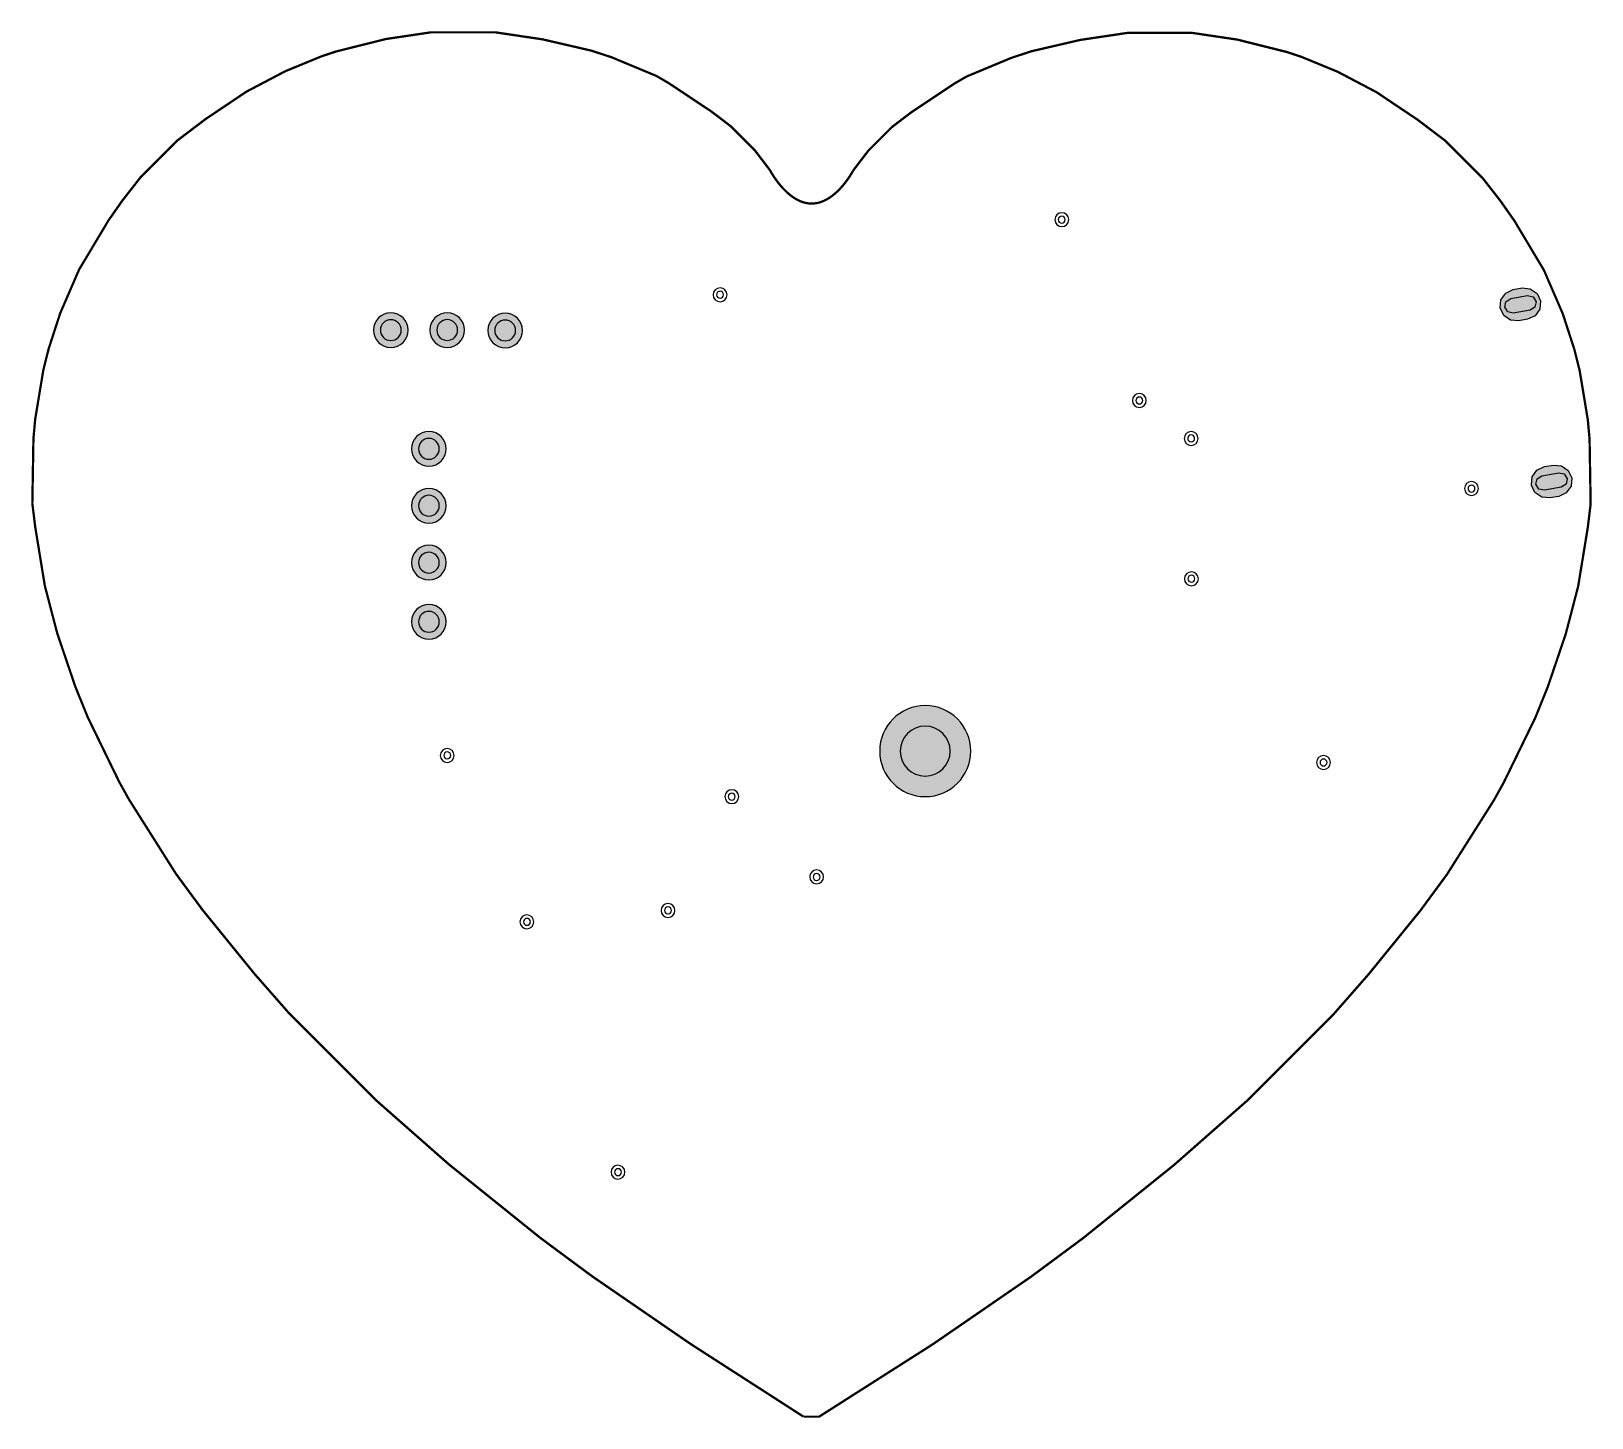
# Model space of a CAD drawing. Header units: millimetres. Extents: x -86.3 to -17.7, y 93.2 to 154.1.
import ezdxf

# ---------------------------------------------------------------- set-up
doc = ezdxf.new("R2010")
doc.units = ezdxf.units.MM
doc.header["$MEASUREMENT"] = 0
for name, color, linetype, true_color in [('Board-Outline-Layer', 7, 'Continuous', 0xff00ff), ('Hole-Layer', 7, 'Continuous', 0x222222), ('Multi-Layer', 7, 'Continuous', 0xc0c0c0)]:
    doc.layers.add(name, color=color, linetype=linetype, true_color=true_color)

msp = doc.modelspace()

# ---------------------------------------------------------------- hatches: boundary and pattern name
at = {"layer": 'Hole-Layer'}
for points in [[(-21.164, 141.74), (-21.407, 141.794), (-21.541, 142.004), (-21.487, 142.247), (-21.277, 142.38), (-20.539, 142.511), (-20.296, 142.457), (-20.162, 142.247), (-20.216, 142.004), (-20.426, 141.871)], [(-70.937, 140.997, 1), (-70.022, 140.997, 1)], [(-68.457, 141, 1), (-67.543, 141, 1)], [(-65.912, 140.982, 1), (-64.997, 140.982, 1)], [(-69.262, 135.781, 1), (-68.348, 135.781, 1)], [(-19.793, 133.96), (-20.035, 134.014), (-20.169, 134.224), (-20.115, 134.467), (-19.906, 134.601), (-19.167, 134.731), (-18.924, 134.677), (-18.79, 134.467), (-18.844, 134.224), (-19.054, 134.091)], [(-69.262, 133.281, 1), (-68.348, 133.281, 1)], [(-69.262, 130.781, 1), (-68.348, 130.781, 1)], [(-69.262, 128.181, 1), (-68.348, 128.181, 1)], [(-48.1, 122.5, 1), (-45.9, 122.5, 1)]]:
    msp.add_hatch(color=256, dxfattribs=at).paths.add_polyline_path(points)
at = {"layer": 'Multi-Layer'}
for points in [[(-20.776, 142.85), (-20.415, 142.818), (-20.118, 142.61), (-19.965, 142.282), (-19.997, 141.921), (-20.205, 141.624), (-20.533, 141.471), (-20.533, 141.471), (-20.927, 141.401), (-20.927, 141.401), (-21.288, 141.433), (-21.585, 141.641), (-21.738, 141.969), (-21.706, 142.33), (-21.498, 142.627), (-21.17, 142.78)], [(-20.776, 142.85), (-20.415, 142.818), (-20.118, 142.61), (-19.965, 142.282), (-19.997, 141.921), (-20.205, 141.624), (-20.533, 141.471), (-20.533, 141.471), (-20.927, 141.401), (-20.927, 141.401), (-21.288, 141.433), (-21.585, 141.641), (-21.738, 141.969), (-21.706, 142.33), (-21.498, 142.627), (-21.17, 142.78)], [(-20.776, 142.85), (-20.415, 142.818), (-20.118, 142.61), (-19.965, 142.282), (-19.997, 141.921), (-20.205, 141.624), (-20.533, 141.471), (-20.533, 141.471), (-20.927, 141.401), (-20.927, 141.401), (-21.288, 141.433), (-21.585, 141.641), (-21.738, 141.969), (-21.706, 142.33), (-21.498, 142.627), (-21.17, 142.78)], [(-71.242, 140.997, 1), (-69.718, 140.997, 1)], [(-71.242, 140.997, 1), (-69.718, 140.997, 1)], [(-71.242, 140.997, 1), (-69.718, 140.997, 1)], [(-68.762, 141, 1), (-67.238, 141, 1)], [(-68.762, 141, 1), (-67.238, 141, 1)], [(-68.762, 141, 1), (-67.238, 141, 1)], [(-66.216, 140.982, 1), (-64.692, 140.982, 1)], [(-66.216, 140.982, 1), (-64.692, 140.982, 1)], [(-66.216, 140.982, 1), (-64.692, 140.982, 1)], [(-69.567, 135.781, 1), (-68.043, 135.781, 1)], [(-69.567, 135.781, 1), (-68.043, 135.781, 1)], [(-69.567, 135.781, 1), (-68.043, 135.781, 1)], [(-19.404, 135.07), (-19.043, 135.038), (-18.747, 134.83), (-18.593, 134.502), (-18.625, 134.141), (-18.833, 133.844), (-19.161, 133.691), (-19.161, 133.691), (-19.555, 133.622), (-19.555, 133.622), (-19.916, 133.653), (-20.213, 133.861), (-20.366, 134.189), (-20.335, 134.55), (-20.127, 134.847), (-19.798, 135)], [(-19.404, 135.07), (-19.043, 135.038), (-18.747, 134.83), (-18.593, 134.502), (-18.625, 134.141), (-18.833, 133.844), (-19.161, 133.691), (-19.161, 133.691), (-19.555, 133.622), (-19.555, 133.622), (-19.916, 133.653), (-20.213, 133.861), (-20.366, 134.189), (-20.335, 134.55), (-20.127, 134.847), (-19.798, 135)], [(-19.404, 135.07), (-19.043, 135.038), (-18.747, 134.83), (-18.593, 134.502), (-18.625, 134.141), (-18.833, 133.844), (-19.161, 133.691), (-19.161, 133.691), (-19.555, 133.622), (-19.555, 133.622), (-19.916, 133.653), (-20.213, 133.861), (-20.366, 134.189), (-20.335, 134.55), (-20.127, 134.847), (-19.798, 135)], [(-69.567, 133.281, 1), (-68.043, 133.281, 1)], [(-69.567, 133.281, 1), (-68.043, 133.281, 1)], [(-69.567, 133.281, 1), (-68.043, 133.281, 1)], [(-69.567, 130.781, 1), (-68.043, 130.781, 1)], [(-69.567, 130.781, 1), (-68.043, 130.781, 1)], [(-69.567, 130.781, 1), (-68.043, 130.781, 1)], [(-69.567, 128.181, 1), (-68.043, 128.181, 1)], [(-69.567, 128.181, 1), (-68.043, 128.181, 1)], [(-69.567, 128.181, 1), (-68.043, 128.181, 1)], [(-49, 122.5, 1), (-45, 122.5, 1)], [(-49, 122.5, 1), (-45, 122.5, 1)], [(-49, 122.5, 1), (-45, 122.5, 1)]]:
    msp.add_hatch(color=256, dxfattribs=at).paths.add_polyline_path(points)

# ---------------------------------------------------------------- linework, layer by layer
at = {"layer": 'Board-Outline-Layer', "const_width": 0.1}
for points in [[(-52.353, 93.261), (-57.24, 96.408), (-57.439, 96.541), (-61.636, 99.427), (-63.909, 101.111), (-67.928, 104.343), (-70.036, 106.198), (-71.137, 107.168), (-74.932, 110.962), (-76.462, 112.706), (-78.747, 115.517), (-79.913, 117.1), (-81.983, 120.375), (-82.414, 121.151), (-83.797, 123.992), (-84.349, 125.355), (-85.138, 127.684), (-85.681, 129.769), (-86.103, 132.352), (-86.229, 133.383), (-86.181, 136.233), (-86.103, 137.088), (-85.744, 139.254), (-85.508, 140.189), (-85.004, 141.74), (-84.176, 143.654), (-82.885, 145.815), (-82.282, 146.677), (-81.485, 147.699), (-79.847, 149.337), (-78.624, 150.265), (-76.82, 151.476), (-75.113, 152.373), (-73.543, 153.019), (-72.871, 153.244), (-70.7, 153.786), (-68.723, 154.08), (-65.877, 154.08), (-63.801, 153.77), (-61.659, 153.274), (-60.78, 152.985), (-58.814, 152.166), (-58.279, 151.855), (-56.406, 150.61), (-56.117, 150.393), (-55.529, 149.941), (-54.494, 148.906), (-54.084, 148.371), (-53.825, 148.028)], [(-52.345, 93.258), (-51.66, 93.258), (-46.753, 96.384), (-46.554, 96.517), (-42.357, 99.403), (-40.084, 101.086), (-36.065, 104.319), (-33.958, 106.173), (-32.856, 107.143), (-29.061, 110.938), (-27.531, 112.682), (-25.246, 115.493), (-24.081, 117.076), (-22.01, 120.351), (-21.579, 121.127), (-20.196, 123.968), (-19.645, 125.331), (-18.855, 127.66), (-18.312, 129.745), (-17.89, 132.328), (-17.765, 133.359), (-17.812, 136.208), (-17.89, 137.064), (-18.249, 139.23), (-18.485, 140.164), (-18.989, 141.715), (-19.817, 143.63), (-21.108, 145.79), (-21.712, 146.653), (-22.508, 147.674), (-24.146, 149.313), (-25.369, 150.241), (-27.173, 151.451), (-28.88, 152.348), (-30.45, 152.995), (-31.123, 153.219), (-33.293, 153.762), (-35.27, 154.056), (-38.116, 154.056), (-40.192, 153.746), (-42.334, 153.249), (-43.213, 152.96), (-45.179, 152.141), (-45.714, 151.831), (-47.587, 150.585), (-47.876, 150.368), (-48.464, 149.916), (-49.499, 148.881), (-49.909, 148.346), (-50.168, 148.004)], [(-53.825, 148.028), (-53.824, 148.026), (-53.821, 148.021), (-53.816, 148.012), (-53.809, 148), (-53.801, 147.985), (-53.791, 147.967), (-53.779, 147.946), (-53.765, 147.923), (-53.75, 147.897), (-53.732, 147.869), (-53.713, 147.838), (-53.693, 147.806), (-53.671, 147.772), (-53.647, 147.735), (-53.622, 147.698), (-53.595, 147.659), (-53.566, 147.618), (-53.536, 147.577), (-53.505, 147.535), (-53.472, 147.491), (-53.437, 147.447), (-53.401, 147.403), (-53.364, 147.358), (-53.326, 147.313), (-53.286, 147.268), (-53.245, 147.223), (-53.202, 147.178), (-53.158, 147.134), (-53.113, 147.09), (-53.067, 147.047), (-53.019, 147.004), (-52.971, 146.963), (-52.921, 146.923), (-52.87, 146.884), (-52.818, 146.846), (-52.765, 146.81), (-52.711, 146.776), (-52.655, 146.744), (-52.599, 146.714), (-52.542, 146.686), (-52.484, 146.66), (-52.425, 146.637), (-52.365, 146.616), (-52.304, 146.598), (-52.242, 146.584), (-52.179, 146.572), (-52.116, 146.563), (-52.052, 146.558), (-51.987, 146.557)], [(-51.987, 146.557), (-51.922, 146.559), (-51.858, 146.564), (-51.795, 146.573), (-51.732, 146.585), (-51.671, 146.6), (-51.61, 146.618), (-51.55, 146.639), (-51.491, 146.662), (-51.433, 146.687), (-51.377, 146.715), (-51.321, 146.745), (-51.266, 146.777), (-51.212, 146.81), (-51.16, 146.846), (-51.108, 146.883), (-51.058, 146.921), (-51.008, 146.961), (-50.96, 147.001), (-50.913, 147.043), (-50.868, 147.085), (-50.823, 147.128), (-50.78, 147.172), (-50.738, 147.216), (-50.697, 147.26), (-50.658, 147.304), (-50.62, 147.348), (-50.583, 147.392), (-50.548, 147.435), (-50.514, 147.478), (-50.482, 147.521), (-50.451, 147.562), (-50.422, 147.603), (-50.394, 147.642), (-50.367, 147.68), (-50.342, 147.717), (-50.319, 147.752), (-50.297, 147.786), (-50.277, 147.818), (-50.259, 147.847), (-50.242, 147.875), (-50.227, 147.9), (-50.213, 147.923), (-50.201, 147.943), (-50.191, 147.961), (-50.183, 147.976), (-50.177, 147.987), (-50.172, 147.996), (-50.169, 148.001), (-50.168, 148.003)]]:
    msp.add_lwpolyline(points, dxfattribs=at)
at = {"layer": 'Hole-Layer'}
for points in [[(-41.153, 145.85, 1), (-40.848, 145.85, 1)], [(-56.166, 142.55, 1), (-55.861, 142.55, 1)], [(-70.937, 140.997, 1), (-70.022, 140.997, 1)], [(-68.457, 141, 1), (-67.543, 141, 1)], [(-65.912, 140.982, 1), (-64.997, 140.982, 1)], [(-37.744, 137.905, 1), (-37.439, 137.905, 1)], [(-69.262, 135.781, 1), (-68.348, 135.781, 1)], [(-35.469, 136.238, 1), (-35.164, 136.238, 1)], [(-69.262, 133.281, 1), (-68.348, 133.281, 1)], [(-23.153, 134.036, 1), (-22.848, 134.036, 1)], [(-69.262, 130.781, 1), (-68.348, 130.781, 1)], [(-35.458, 130.072, 1), (-35.153, 130.072, 1)], [(-69.262, 128.181, 1), (-68.348, 128.181, 1)], [(-48.1, 122.5, 1), (-45.9, 122.5, 1)], [(-68.153, 122.31, 1), (-67.848, 122.31, 1)], [(-29.653, 122, 1), (-29.348, 122, 1)], [(-55.653, 120.5, 1), (-55.348, 120.5, 1)], [(-51.923, 116.972, 1), (-51.618, 116.972, 1)], [(-58.454, 115.5, 1), (-58.149, 115.5, 1)], [(-64.653, 115, 1), (-64.348, 115, 1)], [(-60.653, 104, 1), (-60.348, 104, 1)]]:
    msp.add_lwpolyline(points, format="xyb", close=True, dxfattribs=at)
for points in [[(-21.164, 141.74), (-21.407, 141.794), (-21.541, 142.004), (-21.487, 142.247), (-21.277, 142.38), (-20.539, 142.511), (-20.296, 142.457), (-20.162, 142.247), (-20.216, 142.004), (-20.426, 141.871)], [(-19.793, 133.96), (-20.035, 134.014), (-20.169, 134.224), (-20.115, 134.467), (-19.906, 134.601), (-19.167, 134.731), (-18.924, 134.677), (-18.79, 134.467), (-18.844, 134.224), (-19.054, 134.091)]]:
    msp.add_lwpolyline(points, close=True, dxfattribs=at)
at = {"layer": 'Multi-Layer'}
for points in [[(-41.305, 145.85, 1), (-40.695, 145.85, 1)], [(-56.319, 142.55, 1), (-55.709, 142.55, 1)], [(-71.242, 140.997, 1), (-69.718, 140.997, 1)], [(-71.242, 140.997, 1), (-69.718, 140.997, 1)], [(-71.242, 140.997, 1), (-69.718, 140.997, 1)], [(-68.762, 141, 1), (-67.238, 141, 1)], [(-68.762, 141, 1), (-67.238, 141, 1)], [(-68.762, 141, 1), (-67.238, 141, 1)], [(-66.216, 140.982, 1), (-64.692, 140.982, 1)], [(-66.216, 140.982, 1), (-64.692, 140.982, 1)], [(-66.216, 140.982, 1), (-64.692, 140.982, 1)], [(-37.897, 137.905, 1), (-37.287, 137.905, 1)], [(-69.567, 135.781, 1), (-68.043, 135.781, 1)], [(-69.567, 135.781, 1), (-68.043, 135.781, 1)], [(-69.567, 135.781, 1), (-68.043, 135.781, 1)], [(-35.622, 136.238, 1), (-35.012, 136.238, 1)], [(-69.567, 133.281, 1), (-68.043, 133.281, 1)], [(-69.567, 133.281, 1), (-68.043, 133.281, 1)], [(-69.567, 133.281, 1), (-68.043, 133.281, 1)], [(-69.567, 130.781, 1), (-68.043, 130.781, 1)], [(-69.567, 130.781, 1), (-68.043, 130.781, 1)], [(-69.567, 130.781, 1), (-68.043, 130.781, 1)], [(-35.611, 130.072, 1), (-35.001, 130.072, 1)], [(-69.567, 128.181, 1), (-68.043, 128.181, 1)], [(-69.567, 128.181, 1), (-68.043, 128.181, 1)], [(-69.567, 128.181, 1), (-68.043, 128.181, 1)], [(-55.805, 120.5, 1), (-55.195, 120.5, 1)], [(-52.076, 116.972, 1), (-51.466, 116.972, 1)], [(-64.805, 115, 1), (-64.195, 115, 1)], [(-58.607, 115.5, 1), (-57.997, 115.5, 1)], [(-60.805, 104, 1), (-60.195, 104, 1)]]:
    msp.add_lwpolyline(points, format="xyb", close=True, dxfattribs=at)
for points in [[(-20.776, 142.85), (-20.415, 142.818), (-20.118, 142.61), (-19.965, 142.282), (-19.997, 141.921), (-20.205, 141.624), (-20.533, 141.471), (-20.533, 141.471), (-20.927, 141.401), (-20.927, 141.401), (-21.288, 141.433), (-21.585, 141.641), (-21.738, 141.969), (-21.706, 142.33), (-21.498, 142.627), (-21.17, 142.78)], [(-20.776, 142.85), (-20.415, 142.818), (-20.118, 142.61), (-19.965, 142.282), (-19.997, 141.921), (-20.205, 141.624), (-20.533, 141.471), (-20.533, 141.471), (-20.927, 141.401), (-20.927, 141.401), (-21.288, 141.433), (-21.585, 141.641), (-21.738, 141.969), (-21.706, 142.33), (-21.498, 142.627), (-21.17, 142.78)], [(-20.776, 142.85), (-20.415, 142.818), (-20.118, 142.61), (-19.965, 142.282), (-19.997, 141.921), (-20.205, 141.624), (-20.533, 141.471), (-20.533, 141.471), (-20.927, 141.401), (-20.927, 141.401), (-21.288, 141.433), (-21.585, 141.641), (-21.738, 141.969), (-21.706, 142.33), (-21.498, 142.627), (-21.17, 142.78)], [(-19.404, 135.07), (-19.043, 135.038), (-18.747, 134.83), (-18.593, 134.502), (-18.625, 134.141), (-18.833, 133.844), (-19.161, 133.691), (-19.161, 133.691), (-19.555, 133.622), (-19.555, 133.622), (-19.916, 133.653), (-20.213, 133.861), (-20.366, 134.189), (-20.335, 134.55), (-20.127, 134.847), (-19.798, 135)], [(-19.404, 135.07), (-19.043, 135.038), (-18.747, 134.83), (-18.593, 134.502), (-18.625, 134.141), (-18.833, 133.844), (-19.161, 133.691), (-19.161, 133.691), (-19.555, 133.622), (-19.555, 133.622), (-19.916, 133.653), (-20.213, 133.861), (-20.366, 134.189), (-20.335, 134.55), (-20.127, 134.847), (-19.798, 135)], [(-19.404, 135.07), (-19.043, 135.038), (-18.747, 134.83), (-18.593, 134.502), (-18.625, 134.141), (-18.833, 133.844), (-19.161, 133.691), (-19.161, 133.691), (-19.555, 133.622), (-19.555, 133.622), (-19.916, 133.653), (-20.213, 133.861), (-20.366, 134.189), (-20.335, 134.55), (-20.127, 134.847), (-19.798, 135)]]:
    msp.add_lwpolyline(points, close=True, dxfattribs=at)
for points in [[(-23.305, 134.036, 1), (-22.695, 134.036), (-22.695, 134.036, 1), (-23.305, 134.036)], [(-49, 122.5, 1), (-45, 122.5), (-45, 122.5, 1), (-49, 122.5)], [(-49, 122.5, 1), (-45, 122.5), (-45, 122.5, 1), (-49, 122.5)], [(-49, 122.5, 1), (-45, 122.5), (-45, 122.5, 1), (-49, 122.5)], [(-68.305, 122.31, 1), (-67.695, 122.31), (-67.695, 122.31, 1), (-68.305, 122.31)], [(-29.805, 122, 1), (-29.195, 122), (-29.195, 122, 1), (-29.805, 122)]]:
    msp.add_lwpolyline(points, format="xyb", dxfattribs=at)

doc.saveas('drawing.dxf')
